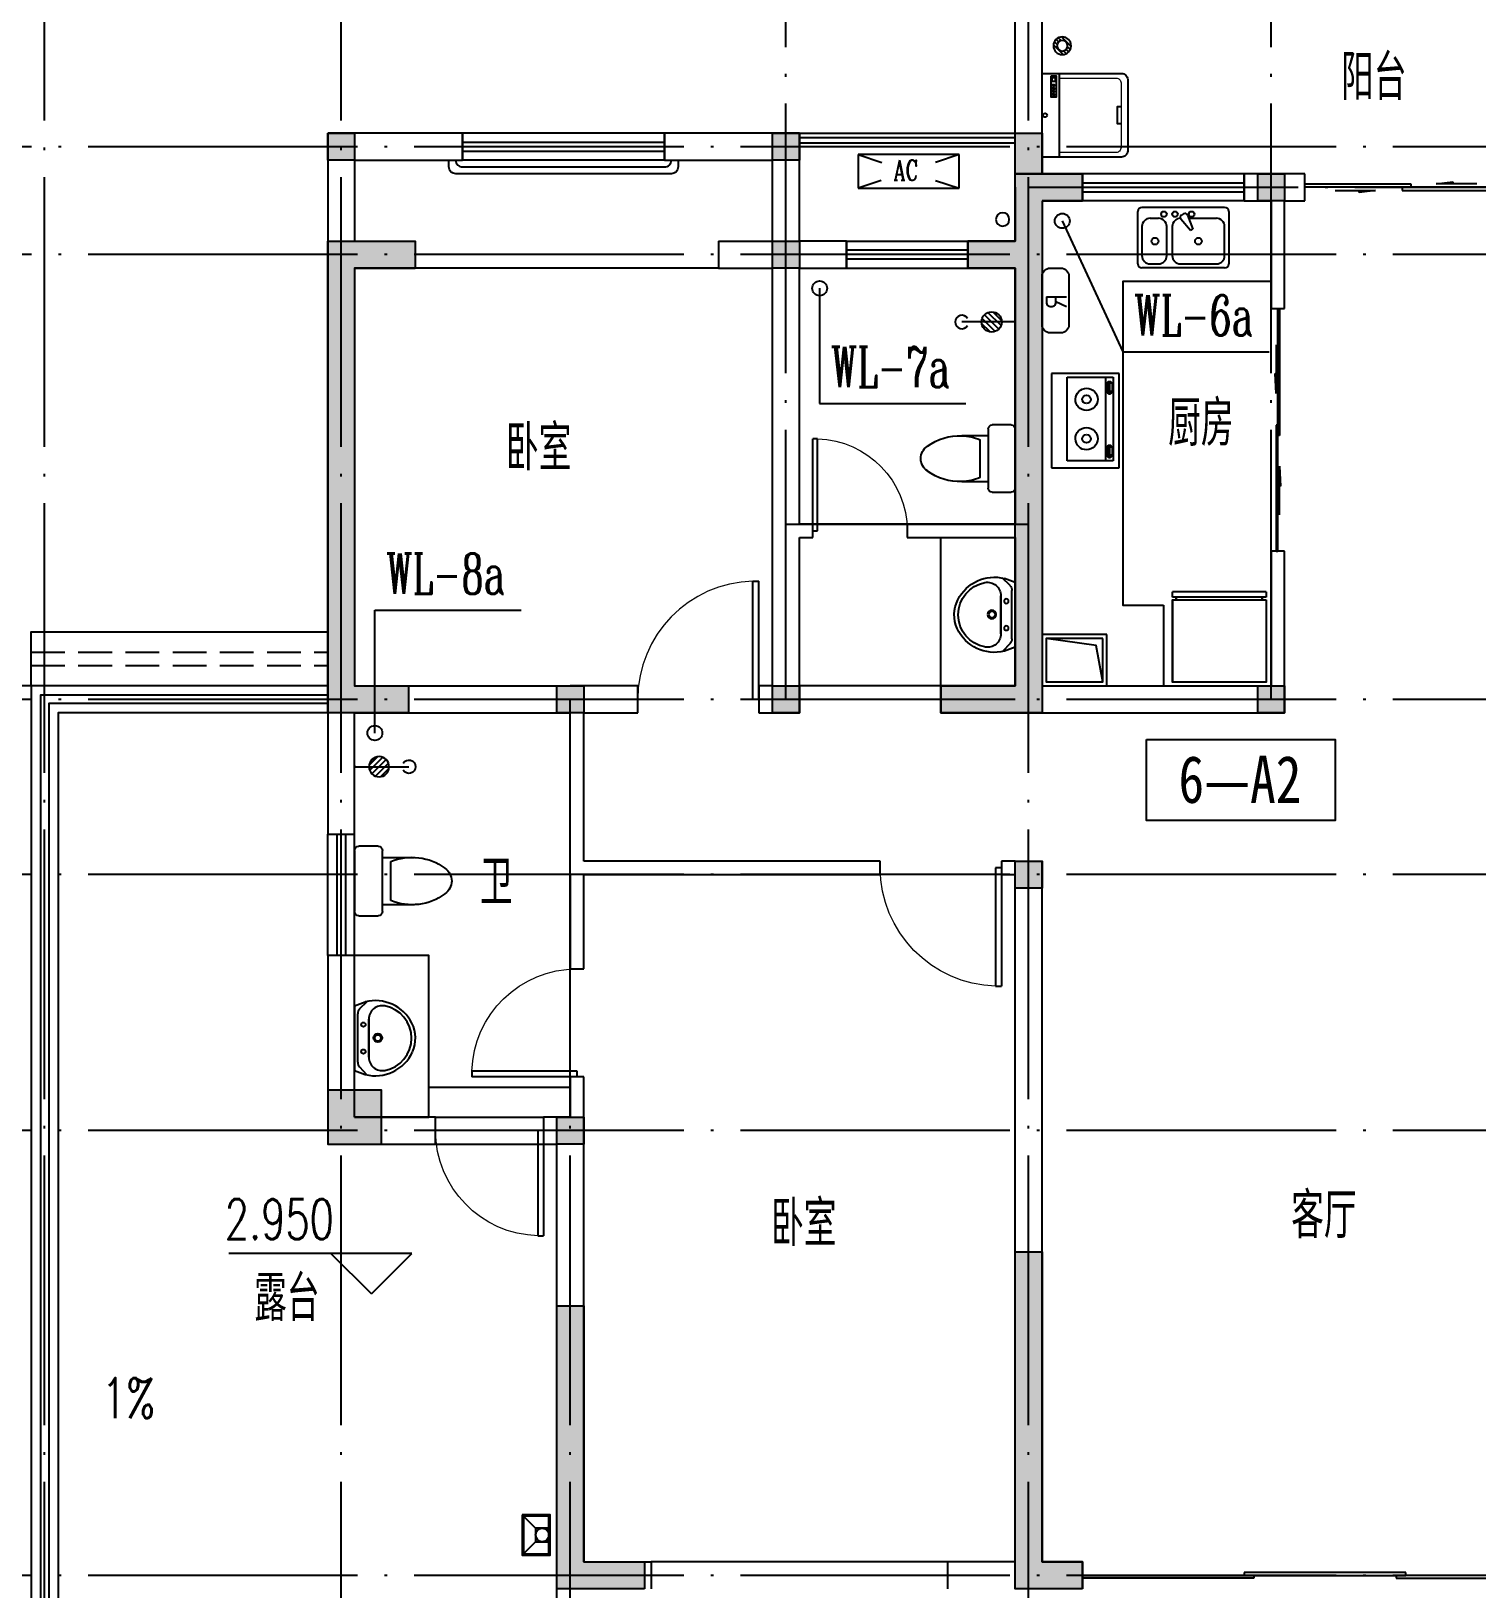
# Model space of a CAD drawing. Extents: x -287580 to -53108, y -522338 to -82629.
# Drawn here: x -226309 to -215583, y -373612 to -362054 of the extents above; entities that cross this region are included whole.
import ezdxf
from ezdxf.enums import TextEntityAlignment as Align

# ---------------------------------------------------------------- set-up
doc = ezdxf.new("R2010")
doc.units = 0
doc.header["$LTSCALE"] = 1000
doc.header["$MEASUREMENT"] = 0
doc.linetypes.add('DASH', pattern=[0.35, 0.25, -0.1])
doc.linetypes.add('DOTE', pattern=[2.42, 2, -0.2, 0.02, -0.2])
for name, color, linetype in [('DIM_ELEV', 3, 'Continuous'), ('DIM_SYMB', 99, 'Continuous'), ('DIM_污水', 3, 'Continuous'), ('DOTE', 99, 'Continuous'), ('EQUIP_地漏', 7, 'Continuous'), ('kan', 146, 'Continuous'), ('KTIAO', 124, 'Continuous'), ('PUB_TEXT', 7, 'Continuous'), ('VPIPE-污水', 2, 'Continuous'), ('WALL', 9, 'Continuous'), ('WINDOW', 99, 'Continuous'), ('填充', 8, 'Continuous'), ('家具', 187, 'Continuous'), ('屋面', 139, 'Continuous'), ('文字2', 7, 'Continuous'), ('栏杆', 169, 'Continuous'), ('表格', 157, 'Continuous')]:
    doc.layers.add(name, color=color, linetype=linetype)
doc.layers.add('RENDERING', color=125, linetype='Continuous', lineweight=13)
doc.layers.add('洁、厨具', color=8, linetype='Continuous', lineweight=9)
doc.styles.add('-宋体', font='', dxfattribs={"width": 0.8})
doc.styles.add('_ROMANC', font='romanc__.ttf', dxfattribs={"width": 0.700005})
doc.styles.add('_SIMPLEX', font='SIMPLEX.shx', dxfattribs={"width": 0.75})
doc.styles.add('_TCH_DIM', font='SIMPLEX', dxfattribs={"bigfont": 'GBCBIG'})
doc.styles.add('_TCH_WINDOW', font='SIMPLEX', dxfattribs={"height": 3.5, "bigfont": 'GBCBIG'})
doc.styles.add('_TWT_SERIAL', font='COMPLEX', dxfattribs={"width": 0.8, "height": 3, "bigfont": 'HZTXT'})
doc.styles.add('DIM_FONT', font='simplex_.ttf', dxfattribs={"width": 0.7, "bigfont": 'GBCBIG'})
doc.styles.get("Standard").update_dxf_attribs({"font": 'gbenor.shx', "bigfont": 'gbcbig.shx'})
doc.styles.get('-宋体').set_extended_font_data('SimSun')

# ---------------------------------------------------------------- blocks, each defined once
blk = doc.blocks.new('ASDGFSDFGGDF')
at = {"layer": '家具'}
for p, q in [((695, -609), (695, 0)), ((695, -609), (695, 0)), ((0, -670), (0, -629)), ((0, -629), (28, -629)), ((0, -670), (695, -670)), ((28, -629), (28, -609)), ((695, -609), (666, -609)), ((666, -609), (666, -629)), ((666, -629), (695, -629)), ((695, -629), (695, -670))]:
    blk.add_line(p, q, dxfattribs=at)
for points in [[(0, -609), (0, 0), (695, 0), (695, -609)], [(666, -609), (28, -609), (28, -629), (666, -629)]]:
    blk.add_lwpolyline(points, close=True, dxfattribs=at)
blk = doc.blocks.new('sdfdsfgf')
at = {"layer": '家具'}
for points in [[(1414289, 21341), (1413809, 21341), (1413809, 20961), (1414289, 20961), (1414289, 21341)], [(1414259, 20991), (1414211, 21259), (1413839, 21311)]]:
    blk.add_lwpolyline(points, dxfattribs=at)
blk.add_lwpolyline([(1414259, 21311), (1413839, 21311), (1413839, 20991), (1414259, 20991)], close=True, dxfattribs=at)
blk = doc.blocks.new('A$C685A49D5')
at = {"layer": '家具'}
for p, q in [((0, 31), (0, 419)), ((31, 450), (644, 450)), ((153, 368), (92, 368)), ((390, 277), (320, 363)), ((340, 402), (325, 393)), ((369, 391), (408, 287)), ((583, 368), (377, 368)), ((675, 419), (675, 31)), ((31, 307), (31, 92)), ((215, 92), (215, 307)), ((256, 307), (256, 92)), ((408, 287), (390, 277)), ((644, 92), (644, 307)), ((644, 0), (31, 0)), ((92, 31), (153, 31)), ((317, 31), (583, 31))]:
    blk.add_line(p, q, dxfattribs=at)
for centre, radius in [((194, 399), 20.5), ((276, 399), 20.5), ((399, 399), 20.5), ((128, 199), 25.6), ((450, 199), 25.6)]:
    blk.add_circle(centre, radius, dxfattribs=at)
for centre, radius, start, end in [((31, 419), 30.7, 90, 180), ((92, 307), 61.4, 90, 180), ((153, 307), 61.4, 0, 90), ((317, 307), 61.4, 90, 180), ((335, 376), 20.5, 120, 219.4623), ((350, 384), 20.5, 20.5377, 120), ((583, 307), 61.4, 0, 90), ((644, 419), 30.7, 0, 90), ((31, 31), 30.7, 180, 270), ((92, 92), 61.4, 180, 270), ((153, 92), 61.4, 270, 0), ((317, 92), 61.4, 180, 270), ((583, 92), 61.4, 270, 0), ((644, 31), 30.7, 270, 0)]:
    blk.add_arc(centre, radius, start, end, dxfattribs=at)
at = {"layer": '家具', "style": 'DIM_FONT', "width": 0.8, "flags": 9}
for tag in ['YSIZE', 'XSIZE']:
    blk.add_attdef(tag, (338, 450), '', height=0.5, rotation=270, dxfattribs=at)
blk = doc.blocks.new('$plan$00001601')
at = {"layer": '家具'}
for p, q in [((-350, 16), (350, 16)), ((-350, -484), (-350, 16)), ((350, 16), (350, -484)), ((-323, -98), (-323, -440)), ((299, -98), (-323, -98)), ((299, -440), (299, -98)), ((-323, -384), (299, -384)), ((-323, -440), (299, -440)), ((-291, -407), (-291, -418)), ((-216, -416), (-280, -416)), ((-280, -416), (-280, -433)), ((-280, -433), (-216, -433)), ((-216, -433), (-216, -416)), ((-199, -408), (-199, -418)), ((182, -407), (182, -418)), ((193, -416), (193, -433)), ((257, -416), (193, -416)), ((193, -433), (257, -433)), ((257, -433), (257, -416)), ((274, -408), (274, -418)), ((350, -484), (-350, -484))]:
    blk.add_line(p, q, dxfattribs=at)
for points in [[(-199, -408, 0.259034), (-201, -404, 0.076276), (-213, -399, 0.036515), (-226, -397, 0.026615), (-245, -396, 0.026615), (-264, -397, 0.036515), (-277, -399, 0.076276), (-289, -404, 0.259034), (-291, -408, 0.078462), (-291, -409, 0.056762)], [(-199, -418, 0.259034), (-201, -415, 0.076276), (-213, -410, 0.036515), (-226, -407, 0.026615), (-245, -406, 0.026615), (-264, -407, 0.036515), (-277, -410, 0.076276), (-289, -415, 0.259034), (-291, -418, 0.259034), (-289, -422, 0.056762), (-280, -426, 0.036515)], [(-216, -427, 0.008736), (-213, -427, 0.076276), (-201, -422, 0.259034), (-199, -418, 0.259034)], [(274, -408, 0.259034), (272, -404, 0.076276), (260, -399, 0.036515), (247, -397, 0.026615), (228, -396, 0.026615), (209, -397, 0.036515), (196, -399, 0.076276), (184, -404, 0.259034), (182, -408, 0.078462), (182, -409, 0.056762)], [(274, -418, 0.259034), (272, -415, 0.076276), (260, -410, 0.036515), (247, -407, 0.026615), (228, -406, 0.026615), (209, -407, 0.036515), (196, -410, 0.076276), (184, -415, 0.259034), (182, -418, 0.259034), (184, -422, 0.056762), (193, -426, 0.036515)], [(257, -427, 0.008736), (260, -427, 0.076276), (272, -422, 0.259034), (274, -418, 0.259034)]]:
    blk.add_lwpolyline(points, format="xyb", dxfattribs=at)
for centre, radius, start, end in [((-158, -243), 82.5, 0.964, 0), ((-158, -243), 31.6, 0.6532, 0), ((134, -243), 82.5, 180, 179.036), ((134, -243), 31.6, 180, 179.3468)]:
    blk.add_arc(centre, radius, start, end, dxfattribs=at)
blk = doc.blocks.new('A$C3451006C')
blk.add_lwpolyline([(-50, 330), (-50, -30, 0.414214), (10, -90), (90, -90, 0.414214), (150, -30), (150, 330, 0.414214), (90, 390), (10, 390, 0.414214)], format="xyb", close=True)
at = {"style": '_SIMPLEX', "width": 0.8}
blk.add_text('R', height=150, rotation=270, dxfattribs=at).set_placement((-32, 144), align=Align.CENTER)
blk = doc.blocks.new('$plan$00001623')
at = {"layer": '家具', "linetype": 'Continuous'}
blk.add_line((-341, -145), (342, -145), dxfattribs=at)
at = {"layer": '家具'}
blk.add_lwpolyline([(295, -706), (-295, -706, -0.414214), (-345, -656), (-345, 0), (345, 0), (345, -656, -0.414214)], format="xyb", close=True, dxfattribs=at)
for points in [[(323, -72), (152, -72), (152, -120), (323, -120)], [(163, -86), (177, -86), (177, -99), (163, -99)], [(189, -86), (202, -86), (202, -99), (189, -99)], [(213, -86), (227, -86), (227, -99), (213, -99)], [(239, -86), (253, -86), (253, -99), (239, -99)], [(281, -110), (309, -110), (309, -80), (281, -80)]]:
    blk.add_lwpolyline(points, close=True, dxfattribs=at)
at = {"layer": '家具', "lineweight": 13}
blk.add_lwpolyline([(307, -145), (307, -611, -0.414214), (267, -651), (-267, -651, -0.414214), (-307, -611), (-307, -145)], format="xyb", dxfattribs=at)
at = {"layer": '家具'}
blk.add_lwpolyline([(-71, -651), (-71, -623), (0, -623), (71, -623), (71, -651)], dxfattribs=at)
blk.add_circle((0, -25), 16, dxfattribs=at)
blk = doc.blocks.new('90304092557924')
at = {"layer": 'KTIAO', "color": 99}
for p, q in [((-375, 125), (-198, 66)), ((-375, 125), (-375, -125)), ((375, 125), (-375, 125)), ((375, 125), (198, 66)), ((375, -125), (375, 125)), ((-203, -68), (-375, -125)), ((200, -67), (375, -125)), ((-375, -125), (375, -125))]:
    blk.add_line(p, q, dxfattribs=at)
at = {"layer": 'KTIAO', "color": 99, "style": '_ROMANC', "width": 0.7}
blk.add_text('AC', height=148.6, dxfattribs=at).set_placement((-113, -66))
at = {"layer": 'KTIAO', "color": 99, "style": 'DIM_FONT', "oblique": 0, "width": 0.6, "flags": 9}
for tag in ['XSIZE', 'YSIZE']:
    blk.add_attdef(tag, (-375, -125), '', height=0.5, dxfattribs=at)
blk = doc.blocks.new('M_E6')
for p, q in [((-240, 0), (-270, -79)), ((240, 0), (-240, 0)), ((-237, 0), (239, 0)), ((240, 0), (270, -79)), ((-213, -36), (-271, -91)), ((-179, -23), (181, -23)), ((141, -105), (-141, -105)), ((-141, -105), (141, -105)), ((217, -37), (274, -95))]:
    blk.add_line(p, q)
for centre, radius in [((-99, -65), 16.3), ((101, -65), 16.3), ((2, -172), 31.6), ((2, -172), 23)]:
    blk.add_circle(centre, radius)
for centre, radius, start, end in [((28, -152), 307, 166.1751, 244.7296), ((-141, -205), 100, 90, 190.5602), ((-179, -73), 50, 90, 133.181), ((-28, -152), 307, 297.0639, 13.8249), ((141, -205), 100, 349.4398, 90), ((181, -73), 50, 44.5607, 90), ((0, -179), 243, 190.5602, 349.4398), ((0, -201), 250, 245.8071, 296.4628), ((28, -152), 307, 266.589, 266.5936)]:
    blk.add_arc(centre, radius, start, end)
at = {"width": 0.8, "flags": 9}
for tag in ['XSIZE', 'YSIZE']:
    blk.add_attdef(tag, (0, 0), '', height=0.5, dxfattribs=at)
blk = doc.blocks.new('1')
for p, q in [((-550, -239), (-550, 201)), ((-520, 231), (-380, 231)), ((-350, 201), (-350, 151)), ((-350, 151), (-350, -189)), ((-350, 151), (-154, 151)), ((-289, 121), (-289, -159)), ((-154, -189), (-350, -189)), ((-350, -189), (-350, -239)), ((-380, -269), (-520, -269))]:
    blk.add_line(p, q)
for centre, radius, start, end in [((-520, 201), 30, 90, 180), ((-380, 201), 30, 360, 90), ((-137, -247), 398, 92.544, 112.5495), ((-137, -247), 398, 53.3619, 92.544), ((40, -19), 110, 303.4509, 56.5491), ((-137, 208), 398, 267.456, 306.6381), ((-137, 208), 398, 247.4505, 267.456), ((-520, -239), 30, 180, 270), ((-380, -239), 30, 270, 360)]:
    blk.add_arc(centre, radius, start, end)
blk = doc.blocks.new('A$C6A1B0631')
at = {"layer": '家具'}
for p, q in [((30, 697), (470, 697)), ((0, 527), (0, 667)), ((500, 667), (500, 527)), ((470, 497), (30, 497)), ((80, 497), (80, 267)), ((420, 497), (420, 267)), ((390, 437), (110, 437))]:
    blk.add_line(p, q, dxfattribs=at)
for centre, radius, start, end in [((30, 667), 30, 90, 180), ((470, 667), 30, 0, 90), ((30, 527), 30, 180, 270), ((470, 527), 30, 270, 0), ((477, 284), 398, 157.4505, 216.6381), ((23, 284), 398, 323.3619, 22.5495), ((250, 108), 110, 213.4509, 326.5491)]:
    blk.add_arc(centre, radius, start, end, dxfattribs=at)
blk = doc.blocks.new('$lvtry$00000168')
at = {"color": 0}
blk.add_line((0, 0), (0, -395), dxfattribs=at)
blk.add_arc((0, -395), 50, 121.0332, 58.9668, dxfattribs=at)
for p in [(0, 0), (0, -223)]:
    blk.add_point(p, dxfattribs=at)
blk = doc.blocks.new('$lvtry$00000171')
for p, q in [((-74, 11), (-11, 74)), ((-70, -27), (27, 70)), ((-53, -53), (53, 53)), ((-27, -70), (70, 27)), ((11, -74), (74, -11))]:
    blk.add_line(p, q)
blk.add_circle((0, 0), 75)
blk.add_point((0, 0))
blk = doc.blocks.new('A$C6BE329BC')
at = {"layer": '家具'}
blk.add_blockref('$lvtry$00000168', (75, 445), dxfattribs=at)
at = {"layer": '家具', "rotation": 180}
blk.add_blockref('$lvtry$00000171', (75, 271), dxfattribs=at)
blk = doc.blocks.new('TRHH')
at = {"color": 6}
for centre in [(-233616, -461390), (-230201, -471151)]:
    blk.add_circle(centre, 50, dxfattribs=at)
blk = doc.blocks.new('A$C72BA2012')
at = {"color": 6}
for p, q in [((100, 200), (0, 300)), ((11, 290), (10, 290)), ((10, 290), (10, 10)), ((200, 290), (10, 290)), ((200, 10), (200, 290)), ((100, 100), (0, 0)), ((10, 10), (200, 10))]:
    blk.add_line(p, q, dxfattribs=at)
blk.add_lwpolyline([(0, 300), (0, 0), (210, 0), (210, 300), (0, 300)], dxfattribs=at)
blk.add_lwpolyline([(200, 100), (200, 200), (100, 200), (100, 100)], close=True, dxfattribs=at)
blk.add_circle((150, 150), 50, dxfattribs=at)
blk = doc.blocks.new('A$C34A75F29')
at = {"layer": '填充'}
for points in [[(2200, 12900), (2400, 12900), (2400, 12700), (2200, 12700)], [(5500, 12900), (5700, 12900), (5700, 12700), (5500, 12700)], [(7300, 12900), (7500, 12900), (7500, 12600), (7300, 12600)], [(9100, 12600), (9300, 12600), (9300, 12400), (9100, 12400)], [(5500, 12100), (5700, 12100), (5700, 11900), (5500, 11900)], [(3900, 8800), (4100, 8800), (4100, 8600), (3900, 8600)], [(5500, 8800), (5700, 8800), (5700, 8600), (5500, 8600)], [(9100, 8800), (9300, 8800), (9300, 8600), (9100, 8600)], [(7300, 7500), (7500, 7500), (7500, 7300), (7300, 7300)], [(3900, 5600), (4100, 5600), (4100, 5400), (3900, 5400)]]:
    blk.add_hatch(color=256, dxfattribs=at).paths.add_polyline_path(points)
at = {"color": 6}
for points in [[(2200, 12900), (2400, 12900), (2400, 12700), (2200, 12700)], [(5500, 12900), (5700, 12900), (5700, 12700), (5500, 12700)], [(7300, 12900), (7500, 12900), (7500, 12600), (7300, 12600)], [(9100, 12600), (9300, 12600), (9300, 12400), (9100, 12400)], [(5500, 12100), (5700, 12100), (5700, 11900), (5500, 11900)], [(3900, 8800), (4100, 8800), (4100, 8600), (3900, 8600)], [(5500, 8800), (5700, 8800), (5700, 8600), (5500, 8600)], [(9100, 8800), (9300, 8800), (9300, 8600), (9100, 8600)], [(7300, 7500), (7500, 7500), (7500, 7300), (7300, 7300)], [(3900, 5600), (4100, 5600), (4100, 5400), (3900, 5400)]]:
    blk.add_lwpolyline(points, close=True, dxfattribs=at)
blk = doc.blocks.new('A$C561B7B3A')
at = {"layer": '填充'}
h = blk.add_hatch(color=256, dxfattribs=at)
h.dxf.hatch_style = 1
h.paths.add_polyline_path([(46400, 16200), (46400, 15800), (46800, 15800), (46800, 16200)])
h.paths.add_polyline_path([(39000, 16200), (39000, 15800), (39400, 15800), (39400, 16200)])
h.paths.add_polyline_path([(16700, 15800), (16700, 16200), (16300, 16200), (16300, 15800)])
h.paths.add_polyline_path([(9300, 15800), (9300, 16200), (8900, 16200), (8900, 15800)])
h.paths.add_polyline_path([(55300, 3700), (55300, 3300), (55700, 3300), (55700, 3700)])
h.paths.add_polyline_path([(46400, 14100), (46400, 13700), (46800, 13700), (46800, 14100)])
h.paths.add_polyline_path([(41800, 14100), (41800, 13700), (42200, 13700), (42200, 14100)])
h.paths.add_polyline_path([(39000, 14100), (39000, 13700), (39400, 13700), (39400, 14100)])
h.paths.add_polyline_path([(30100, 3700), (30100, 3300), (30500, 3300), (30500, 3700)])
h.paths.add_polyline_path([(25600, 3300), (25600, 3700), (25200, 3700), (25200, 3300)])
h.paths.add_polyline_path([(16700, 13700), (16700, 14100), (16300, 14100), (16300, 13700)])
h.paths.add_polyline_path([(13900, 13700), (13900, 14100), (13500, 14100), (13500, 13700)])
h.paths.add_polyline_path([(9300, 13700), (9300, 14100), (8900, 14100), (8900, 13700)])
h.paths.add_polyline_path([(400, 3300), (400, 3700), (0, 3700), (0, 3300)])
h.paths.add_polyline_path([(45350, 10300), (45350, 8200), (45150, 8200), (45150, 10500), (45700, 10500), (45700, 10300)])
h.paths.add_polyline_path([(10550, 10500), (10550, 8200), (10350, 8200), (10350, 10300), (10000, 10300), (10000, 10500)])
h.paths.add_polyline_path([(5600, 0), (5100, 0), (5100, 2500), (5300, 2500), (5300, 200), (5600, 200)])
h.paths.add_polyline_path([(20500, 0), (20000, 0), (20000, 200), (20300, 200), (20300, 2500), (20500, 2500)])
h.paths.add_polyline_path([(35700, 0), (35200, 0), (35200, 2500), (35400, 2500), (35400, 200), (35700, 200)])
h.paths.add_polyline_path([(50600, 0), (50100, 0), (50100, 200), (50400, 200), (50400, 2500), (50600, 2500)])
h.paths.add_polyline_path([(54000, 0), (53350, 0), (53350, 200), (53800, 200), (53800, 2100), (54000, 2100)])
h.paths.add_polyline_path([(32450, 0), (31800, 0), (31800, 2100), (32000, 2100), (32000, 200), (32450, 200)])
h.paths.add_polyline_path([(23900, 0), (23250, 0), (23250, 200), (23700, 200), (23700, 2100), (23900, 2100)])
h.paths.add_polyline_path([(2350, 0), (1700, 0), (1700, 2100), (1900, 2100), (1900, 200), (2350, 200)])
h.paths.add_polyline_path([(50600, 9800), (50600, 6700), (51150, 6700), (51150, 6500), (50400, 6500), (50400, 9800), (50400, 10300), (50100, 10300), (50100, 10500), (50600, 10500), (50600, 10000), (50950, 10000), (50950, 9800)])
h.paths.add_polyline_path([(35400, 10300), (35400, 9800), (35400, 6500), (34650, 6500), (34650, 6700), (35200, 6700), (35200, 9800), (34850, 9800), (34850, 10000), (35200, 10000), (35200, 10500), (35700, 10500), (35700, 10300)])
h.paths.add_polyline_path([(20500, 10500), (20500, 10000), (20850, 10000), (20850, 9800), (20500, 9800), (20500, 6700), (21050, 6700), (21050, 6500), (20300, 6500), (20300, 9800), (20300, 10300), (20000, 10300), (20000, 10500)])
h.paths.add_polyline_path([(5300, 9800), (5300, 6500), (4550, 6500), (4550, 6700), (5100, 6700), (5100, 9800), (4750, 9800), (4750, 10000), (5100, 10000), (5100, 10500), (5600, 10500), (5600, 10300), (5300, 10300)])
h.paths.add_polyline_path([(15050, 10300), (13250, 10300), (13250, 8900), (13050, 8900), (13050, 10500), (15250, 10500), (15250, 9900), (15050, 9900)])
h.paths.add_polyline_path([(40650, 10300), (40650, 9900), (40450, 9900), (40450, 10500), (42650, 10500), (42650, 8900), (42450, 8900), (42450, 10300)])
h.paths.add_polyline_path([(39900, 1900), (39900, 1000), (40400, 1000), (40400, 800), (39900, 800), (39900, 0), (39300, 0), (39300, 200), (39700, 200), (39700, 1000), (39700, 1900)])
h.paths.add_polyline_path([(46100, 1900), (46100, 1000), (46100, 200), (46500, 200), (46500, 0), (45900, 0), (45900, 800), (45400, 800), (45400, 1000), (45900, 1000), (45900, 1900)])
h.paths.add_polyline_path([(40650, 5400), (40650, 5100), (41300, 5100), (41300, 4100), (41100, 4100), (41100, 4900), (40450, 4900), (39900, 4900), (39900, 4800), (39700, 4800), (39700, 5100), (40450, 5100), (40450, 5400)])
h.paths.add_polyline_path([(45350, 5400), (45350, 5100), (46100, 5100), (46100, 4800), (45900, 4800), (45900, 4900), (45350, 4900), (44700, 4900), (44700, 4100), (44500, 4100), (44500, 5100), (45150, 5100), (45150, 5400)])
h.paths.add_polyline_path([(30750, 9800), (30300, 9800), (30300, 6700), (30700, 6700), (30700, 6500), (30100, 6500), (30100, 10000), (30750, 10000)])
h.paths.add_polyline_path([(55700, 10000), (55700, 6500), (55100, 6500), (55100, 6700), (55500, 6700), (55500, 9800), (55050, 9800), (55050, 10000)])
h.paths.add_polyline_path([(16000, 1900), (16000, 1000), (16000, 200), (16400, 200), (16400, 0), (15800, 0), (15800, 800), (15300, 800), (15300, 1000), (15800, 1000), (15800, 1900)])
h.paths.add_polyline_path([(9800, 1900), (9800, 1000), (10300, 1000), (10300, 800), (9800, 800), (9800, 0), (9200, 0), (9200, 200), (9600, 200), (9600, 1000), (9600, 1900)])
h.paths.add_polyline_path([(15250, 5400), (15250, 5100), (16000, 5100), (16000, 4800), (15800, 4800), (15800, 4900), (15250, 4900), (14600, 4900), (14600, 4100), (14400, 4100), (14400, 5100), (15050, 5100), (15050, 5400)])
h.paths.add_polyline_path([(10550, 5400), (10550, 5100), (11200, 5100), (11200, 4100), (11000, 4100), (11000, 4900), (10350, 4900), (9800, 4900), (9800, 4800), (9600, 4800), (9600, 5100), (10350, 5100), (10350, 5400)])
h.paths.add_polyline_path([(25400, 9800), (24950, 9800), (24950, 10000), (25600, 10000), (25600, 6500), (25000, 6500), (25000, 6700), (25400, 6700)])
h.paths.add_polyline_path([(200, 9800), (200, 6700), (600, 6700), (600, 6500), (0, 6500), (0, 10000), (650, 10000), (650, 9800)])
at = {"color": 3}
for points in [[(35400, 10300), (35400, 9800), (35400, 6500), (34650, 6500), (34650, 6700), (35200, 6700), (35200, 9800), (34850, 9800), (34850, 10000), (35200, 10000), (35200, 10500), (35700, 10500), (35700, 10300)], [(30750, 9800), (30300, 9800), (30300, 6700), (30700, 6700), (30700, 6500), (30100, 6500), (30100, 10000), (30750, 10000)], [(30100, 3700), (30100, 3300), (30500, 3300), (30500, 3700)], [(35700, 0), (35200, 0), (35200, 2500), (35400, 2500), (35400, 200), (35700, 200)], [(32450, 0), (31800, 0), (31800, 2100), (32000, 2100), (32000, 200), (32450, 200)]]:
    blk.add_lwpolyline(points, close=True, dxfattribs=at)
blk = doc.blocks.new('$DorLib2D$00000132')
at = {"color": 0, "linetype": 'Continuous'}
for p, q in [((-0.5, 0.1042), (-0.5, 0)), ((-0.1467, 0.1042), (-0.5, 0.1042)), ((-0.1467, 0), (-0.1467, 0.1042)), ((0.1467, 0.1042), (0.5, 0.1042)), ((0.1467, 0), (0.1467, 0.1042)), ((0.5, 0.1042), (0.5, 0)), ((-0.5, 0), (-0.1467, 0)), ((-0.1667, 0), (0.1667, 0)), ((-0.1667, -0.1042), (-0.1667, 0)), ((0.5, 0), (0.1467, 0)), ((0.1667, 0), (0.1667, -0.1042)), ((0.1667, -0.1042), (-0.1667, -0.1042))]:
    blk.add_line(p, q, dxfattribs=at)
blk = doc.blocks.new('$DorLib2D$00000001')
for p, q in [((0.45, 0.975), (0.5, 0.975)), ((0.45, 0), (0.45, 0.975)), ((0.5, 0), (0.5, 0.975)), ((0.5, 0), (0.45, 0))]:
    blk.add_line(p, q)
at = {"lineweight": 13}
blk.add_arc((0.475, 0), 0.975, 91.4693, 180, dxfattribs=at)
blk = doc.blocks.new('$DorLib2D$00000131')
at = {"color": 0, "linetype": 'Continuous'}
for p, q in [((0.15, 0.125), (0.2319, 0.1973)), ((0.2319, 0.1973), (0.2319, 0.125)), ((-0.5, 0.125), (-0.5, 0)), ((0.0192, 0.125), (-0.5, 0.125)), ((0.0192, 0), (0.0192, 0.125)), ((0.35, 0.125), (0.15, 0.125)), ((-0.5, 0), (0.0192, 0)), ((-0.024, 0), (0.5, 0)), ((-0.024, -0.125), (-0.024, 0)), ((0.5, 0), (0.5, -0.125)), ((-0.35, -0.125), (-0.15, -0.125)), ((-0.2319, -0.1973), (-0.2319, -0.125)), ((-0.15, -0.125), (-0.2319, -0.1973)), ((0.5, -0.125), (-0.024, -0.125))]:
    blk.add_line(p, q, dxfattribs=at)
blk = doc.blocks.new('$WINLIB2D$00000001')
at = {"color": 0}
for points in [[(-0.5, 0.5), (-0.5, -0.5)], [(-0.5, 0.5), (0.5, 0.5)], [(0.5, -0.5), (0.5, 0.5)], [(0.5, 0.1667), (-0.5, 0.1667)], [(0.5, -0.1667), (-0.5, -0.1667)], [(-0.5, -0.5), (0.5, -0.5)]]:
    blk.add_lwpolyline(points, dxfattribs=at)
blk = doc.blocks.new('$TwtSys$00000327')
for p, q in [((-94, -9, 0), (9, 94, 0)), ((-9, -94, 0), (94, 9, 0)), ((12, 55, 0), (42, 84, 0)), ((40, 40, 0), (66, 66, 0)), ((55, 12, 0), (84, 42, 0)), ((-84, -42, 0), (-55, -12, 0)), ((-66, -66, 0), (-40, -40, 0)), ((-42, -84, 0), (-12, -55, 0))]:
    blk.add_line(p, q)
for radius in [94, 56.4]:
    blk.add_circle((0, 0, 0), radius)

msp = doc.modelspace()

# ---------------------------------------------------------------- linework, layer by layer
at = {"color": 99}
msp.add_lwpolyline([(-226308.8, -366912), (-226408.8, -366912)], dxfattribs=at)
at = {"layer": 'DIM_ELEV'}
for p, q in [((-223484.5, -371122.6), (-224842.5, -371122.6)), ((-223784.5, -371422.6), (-224084.5, -371122.6)), ((-223784.5, -371422.6), (-223484.5, -371122.6))]:
    msp.add_line(p, q, dxfattribs=at)
at = {"layer": 'DIM_SYMB'}
msp.add_lwpolyline([(-225363, -372263.5, 0, 0, 0), (-224565.5, -372924.1, 80, 0, 0), (-224334.5, -373115.5, 0, 0, 0)], format="xyseb", dxfattribs=at)
at = {"layer": 'DIM_污水'}
for p, q in [((-218658.8, -363462), (-218208.8, -364433.5, 0)), ((-220458.8, -363962), (-220458.8, -364816.5)), ((-218208.8, -364433.5, 0), (-217124.3, -364433.5, 0)), ((-220458.8, -364816.5), (-219374.3, -364816.5)), ((-223758.8, -367262), (-223758.8, -366350)), ((-223758.8, -366350), (-222674.3, -366350))]:
    msp.add_line(p, q, dxfattribs=at)
at = {"layer": 'DOTE', "linetype": 'DOTE'}
for p, q in [((-226208.8, -377237.5), (-226208.8, -355900)), ((-224008.8, -377237.5), (-224008.8, -355900)), ((-220708.8, -367012), (-220708.8, -355900)), ((-218908.8, -377237.5), (-218908.8, -355900)), ((-217108.8, -367012), (-217108.8, -355900)), ((-194847, -362912), (-233808.8, -362912)), ((-218908.8, -363212), (-203708.8, -363212)), ((-194847, -363712), (-233808.8, -363712)), ((-220708.8, -365712), (-218908.8, -365712)), ((-194847, -367012), (-258341.7, -367012)), ((-222308.8, -377237.5), (-222308.8, -367012)), ((-194847, -368312), (-233808.8, -368312)), ((-194847, -370212), (-230408.8, -370212)), ((-194847, -373512), (-258341.7, -373512))]:
    msp.add_line(p, q, dxfattribs=at)
at = {"layer": 'kan'}
for points in [[(-220608.8, -362812), (-219008.8, -362812)], [(-224108.8, -366912), (-226308.8, -366912), (-226308.8, -374312), (-223308.8, -374312), (-223308.8, -375712), (-219658.8, -375712)], [(-224108.8, -367112), (-226108.8, -367112), (-226108.8, -374112), (-223108.8, -374112), (-223108.8, -375512), (-219658.8, -375512)]]:
    msp.add_lwpolyline(points, dxfattribs=at)
at = {"layer": 'VPIPE-污水'}
for centre in [(-218658.8, -363462), (-220458.8, -363962), (-223758.8, -367262)]:
    msp.add_circle(centre, 55, dxfattribs=at)
at = {"layer": 'WALL'}
for p, q in [((-219008.8, -363212), (-219008.8, -361212)), ((-218808.8, -363112), (-218808.8, -361512)), ((-223108.8, -362812), (-224108.8, -362812)), ((-224108.8, -362812), (-224108.8, -363712)), ((-223108.8, -363012), (-223108.8, -362812)), ((-220608.8, -362812), (-221608.8, -362812)), ((-221608.8, -362812), (-221608.8, -363012)), ((-220608.8, -363612), (-220608.8, -362812)), ((-223908.8, -363012), (-223108.8, -363012)), ((-223908.8, -363012), (-223908.8, -363612)), ((-221608.8, -363012), (-220808.8, -363012)), ((-220808.8, -363612), (-220808.8, -363012)), ((-218508.8, -363112), (-218808.8, -363112)), ((-218508.8, -363312), (-218508.8, -363112)), ((-217108.8, -363112), (-217308.8, -363112)), ((-217308.8, -363112), (-217308.8, -363312)), ((-216858.8, -363112), (-217108.8, -363112)), ((-216858.8, -363312), (-216858.8, -363112)), ((-219008.8, -363212), (-219008.8, -363612)), ((-218808.8, -363312), (-218808.8, -363712)), ((-218808.8, -363312), (-218508.8, -363312)), ((-217308.8, -363312), (-217108.8, -363312)), ((-217108.8, -363312), (-217108.8, -364112)), ((-217008.8, -364112), (-217008.8, -363312)), ((-217008.8, -363312), (-216858.8, -363312)), ((-224108.8, -363712), (-224108.8, -367012)), ((-223908.8, -363612), (-223458.7, -363612)), ((-223458.7, -363612), (-223458.7, -363812)), ((-221208.8, -363612), (-220808.8, -363612)), ((-221208.8, -363612), (-221208.8, -363812)), ((-220258.8, -363612), (-220608.8, -363612)), ((-220258.8, -363812), (-220258.8, -363612)), ((-219008.8, -363612), (-219358.8, -363612)), ((-219358.8, -363612), (-219358.8, -363812)), ((-218808.8, -363712), (-218808.8, -365712)), ((-223908.8, -363812), (-223458.7, -363812)), ((-223908.8, -363812), (-223908.8, -366912)), ((-221208.8, -363812), (-220808.8, -363812)), ((-220808.8, -365712), (-220808.8, -363812)), ((-220608.8, -363812), (-220258.8, -363812)), ((-220608.8, -365712), (-220608.8, -363812)), ((-219358.8, -363812), (-219008.8, -363812)), ((-219008.8, -363812), (-219008.8, -365712)), ((-217108.8, -364112), (-217008.8, -364112)), ((-220808.8, -366912), (-220808.8, -365712)), ((-220508.8, -365712), (-220608.8, -365712)), ((-220508.8, -365812), (-220508.8, -365712)), ((-219008.8, -365712), (-219808.8, -365712)), ((-219808.8, -365712), (-219808.8, -365812)), ((-218808.8, -365712), (-218808.8, -366912)), ((-220608.8, -366912), (-220608.8, -365812)), ((-220608.8, -365812), (-220508.8, -365812)), ((-219808.8, -365812), (-219008.8, -365812)), ((-219008.8, -365812), (-219008.8, -366912)), ((-217008.8, -365912), (-217108.8, -365912)), ((-217108.8, -365912), (-217108.8, -366912)), ((-217008.8, -367112), (-217008.8, -365912)), ((-223908.8, -366912), (-222308.8, -366912)), ((-221808.8, -366912), (-222308.8, -366912)), ((-221808.8, -367112), (-221808.8, -366912)), ((-220808.8, -366912), (-220908.8, -366912)), ((-220908.8, -366912), (-220908.8, -367112)), ((-220608.8, -367112), (-220608.8, -366912)), ((-219008.8, -366912), (-219558.8, -366912)), ((-219558.8, -366912), (-219558.8, -367112)), ((-218808.8, -366912), (-217108.8, -366912)), ((-224108.8, -367012), (-224108.8, -368012)), ((-223908.8, -368012), (-223908.8, -367112)), ((-223908.8, -367112), (-222308.8, -367112)), ((-222308.8, -368312), (-222308.8, -367112)), ((-222208.8, -368212), (-222208.8, -367112)), ((-222208.8, -367112), (-221808.8, -367112)), ((-220908.8, -367112), (-220708.8, -367112)), ((-220708.8, -367112), (-220608.8, -367112)), ((-219558.8, -367112), (-218908.8, -367112)), ((-218908.8, -367112), (-217008.8, -367112)), ((-224108.8, -368012), (-223908.8, -368012)), ((-220008.8, -368212), (-222208.8, -368212)), ((-220008.8, -368312), (-220008.8, -368212)), ((-219008.8, -368212), (-219108.8, -368212)), ((-219108.8, -368212), (-219108.8, -368312)), ((-219008.8, -368212), (-219008.8, -368212)), ((-219008.8, -368212), (-218808.8, -368212)), ((-218808.8, -368312), (-218808.8, -368212)), ((-222308.8, -368312), (-222308.8, -369012)), ((-222208.8, -368312), (-220008.8, -368312)), ((-222208.8, -369012), (-222208.8, -368312)), ((-219108.8, -368312), (-219008.8, -368312)), ((-219008.8, -373412), (-219008.8, -368312)), ((-218808.8, -373412), (-218808.8, -368312)), ((-223908.8, -368912), (-224108.8, -368912)), ((-224108.8, -368912), (-224108.8, -370312)), ((-223908.8, -370112), (-223908.8, -368912)), ((-222308.8, -369012), (-222208.8, -369012)), ((-222208.8, -369812), (-222308.8, -369812)), ((-222308.8, -369812), (-222308.8, -370112)), ((-222208.8, -370212), (-222208.8, -369812)), ((-223308.8, -370112), (-223908.8, -370112)), ((-223308.8, -370312), (-223308.8, -370112)), ((-222308.8, -370112), (-222508.8, -370112)), ((-222508.8, -370112), (-222508.8, -370312)), ((-224108.8, -370312), (-223308.8, -370312)), ((-222508.8, -370312), (-222408.8, -370312)), ((-222408.8, -373512), (-222408.8, -370312)), ((-222208.8, -373412), (-222208.8, -370212)), ((-222208.8, -373412), (-221708.8, -373412)), ((-221708.8, -373412), (-221708.8, -373612)), ((-219008.8, -373412), (-219508.8, -373412)), ((-219508.8, -373612), (-219508.8, -373412)), ((-218508.8, -373412), (-218808.8, -373412)), ((-218508.8, -373612), (-218508.8, -373412)), ((-222408.8, -374312), (-222408.8, -373512))]:
    msp.add_line(p, q, dxfattribs=at)
at = {"layer": 'WINDOW'}
for p, q in [((-221208.8, -363812), (-223458.7, -363812)), ((-219808.8, -365712), (-220508.8, -365712)), ((-219558.8, -366912), (-220608.8, -366912)), ((-222308.8, -369812, 0), (-222308.8, -369012, 0)), ((-223308.8, -370112, 0), (-222508.8, -370112, 0)), ((-223308.8, -370312, 0), (-222508.8, -370312, 0)), ((-219508.8, -373412), (-221708.8, -373412))]:
    msp.add_line(p, q, dxfattribs=at)
at = {"layer": 'WINDOW', "linetype": 'DASH'}
for p, q in [((-220608.8, -366912), (-220608.8, -367112)), ((-219558.8, -367112), (-219558.8, -366912))]:
    msp.add_line(p, q, dxfattribs=at)
at = {"layer": 'WINDOW'}
msp.add_lwpolyline([(-222308.8, -370112), (-222308.8, -369892), (-223358.8, -369892)], dxfattribs=at)
at = {"layer": '家具'}
msp.add_line((-217908.8, -366312, 0), (-217908.8, -366912, 0), dxfattribs=at)
at = {"layer": '家具', "elevation": 0}
for points in [[(-217108.8, -363912), (-217108.8, -363912), (-218208.8, -363912), (-218208.8, -363912), (-218208.8, -366312), (-218208.8, -366312), (-218208.8, -366312), (-217908.8, -366312)], [(-219008.8, -367012), (-219558.8, -367012), (-219558.8, -366112), (-219558.8, -365812), (-219008.8, -365812)]]:
    msp.add_lwpolyline(points, dxfattribs=at)
at = {"layer": '家具'}
msp.add_lwpolyline([(-223908.8, -370112), (-223358.8, -370112), (-223358.8, -369212), (-223358.8, -368912), (-223908.8, -368912)], dxfattribs=at)
at = {"layer": '屋面', "color": 99}
msp.add_lwpolyline([(-226308.8, -366912), (-226308.8, -366512), (-224108.8, -366512)], dxfattribs=at)
at = {"layer": '屋面', "color": 99, "linetype": 'DASH'}
for points in [[(-226308.8, -366662), (-224108.8, -366662)], [(-226308.8, -366762), (-224108.8, -366762)]]:
    msp.add_lwpolyline(points, dxfattribs=at)
at = {"layer": '文字2', "color": 5, "elevation": 0}
msp.add_lwpolyline([(-218033.8, -367310.4), (-216633.8, -367310.4), (-216633.8, -367910.4), (-218033.8, -367910.4)], close=True, dxfattribs=at)
at = {"layer": '栏杆'}
for points in [[(-220608.8, -362842), (-219008.8, -362842)], [(-220608.8, -362882), (-219008.8, -362882)], [(-224108.8, -366982), (-226238.8, -366982), (-226238.8, -374242), (-223238.8, -374242), (-223238.8, -375642), (-219658.8, -375642)], [(-224108.8, -367042), (-226178.8, -367042), (-226178.8, -374182), (-223178.8, -374182), (-223178.8, -375582), (-219658.8, -375582)]]:
    msp.add_lwpolyline(points, dxfattribs=at)
for points in [[(-221508.8, -363012), (-221508.8, -363062, -0.4142136), (-221558.8, -363112), (-223158.8, -363112, -0.4142136), (-223208.8, -363062), (-223208.8, -363012)], [(-223158.8, -363012), (-223158.8, -363012, 0.4142136), (-223108.8, -363062), (-221608.8, -363062, 0.4142136), (-221558.8, -363012), (-221558.8, -363012)]]:
    msp.add_lwpolyline(points, format="xyb", dxfattribs=at)

# ---------------------------------------------------------------- block references
at = {"color": 99, "xscale": -1}
msp.add_blockref('TRHH', (-452717.6, 97938.9), dxfattribs=at)
at = {"rotation": 269.9999999999783}
msp.add_blockref('A$C6BE329BC', (-219453.8, -364137), dxfattribs=at)
at = {"xscale": -1, "rotation": 89.99999999997826}
msp.add_blockref('A$C6BE329BC', (-223456.5, -367437), dxfattribs=at)
at = {"color": 99}
msp.add_blockref('A$C72BA2012', (-222667, -373362), dxfattribs=at)
at = {"layer": 'EQUIP_地漏', "xscale": 0.7, "yscale": -0.7, "zscale": 0.7, "rotation": 180}
msp.add_blockref('$TwtSys$00000327', (-218658.8, -362162), dxfattribs=at)
at = {"layer": 'RENDERING'}
msp.add_blockref('90304092557924', (-219798.3, -363094.9), dxfattribs=at)
at = {"layer": 'WINDOW'}
for name, p, xscale, yscale, zscale, rotation in [('$WINLIB2D$00000001', (-222358.8, -362912), 1500, 200, 1500, 180), ('$WINLIB2D$00000001', (-217908.8, -363212), 1200, 200, 1200, 180), ('$DorLib2D$00000131', (-216108.8, -363212), 1500, 200, 1500, 179.9999999902066), ('$DorLib2D$00000131', (-217058.8, -365012), 1800, 100, 1800, 90), ('$DorLib2D$00000001', (-220158.8, -365762), 700, -700, 700, 180), ('$WINLIB2D$00000001', (-224008.8, -368462), -900, 200, -900, 270), ('$DorLib2D$00000001', (-222258.8, -369412), -800, 800, -800, 90), ('$DorLib2D$00000001', (-222908.8, -370212), 800, -800, 800, 3.923592124317986e-12)]:
    msp.add_blockref(name, p, dxfattribs=dict(at, xscale=xscale, yscale=yscale, zscale=zscale, rotation=rotation))
for name, p, xscale, yscale, zscale in [('$WINLIB2D$00000001', (-219808.8, -363712), 900, 200, 900), ('$DorLib2D$00000001', (-221358.8, -367012), 900, 900, 900), ('$DorLib2D$00000001', (-219558.8, -368262), 900, -900, 900), ('$DorLib2D$00000132', (-216708.8, -373512), 3600, -200, 3600)]:
    msp.add_blockref(name, p, dxfattribs=dict(at, xscale=xscale, yscale=yscale, zscale=zscale))
at = {"layer": '家具'}
for name, p in [('A$C685A49D5', (-218098.3, -363811.3, 0)), ('sdfdsfgf', (-1632617.8, -387872.6))]:
    msp.add_blockref(name, p, dxfattribs=at)
at = {"layer": '家具', "xscale": -1}
for name, p in [('A$C3451006C', (-218658.8, -364202.7, 0)), ('1', (-219558.3, -365206.7))]:
    msp.add_blockref(name, p, dxfattribs=at)
for name, p, rotation in [('$plan$00001601', (-218721.5, -364944.2, 0), 90), ('M_E6', (-219008.8, -366384.5, 0), 270)]:
    msp.add_blockref(name, p, dxfattribs=dict(at, rotation=rotation))
at = {"layer": '家具'}
for name, p, rotation in [('ASDGFSDFGGDF', (-217146.5, -366883.6, 0), 180), ('M_E6', (-223908.8, -369526.2), 90.00000000000001)]:
    msp.add_blockref(name, p, dxfattribs=dict(at, rotation=rotation))
at = {"layer": '家具', "xscale": -1.03000020980835, "yscale": 1.03000020980835, "zscale": 1.03000020980835, "rotation": 90}
msp.add_blockref('A$C6A1B0631', (-223190.7, -368102.5), dxfattribs=at)
at = {"layer": '洁、厨具', "xscale": 0.9000000001396984, "yscale": 0.9000000001396984, "zscale": 0.9000000001396984, "rotation": 90.00000000000001}
msp.add_blockref('$plan$00001623', (-218808.8, -362678), dxfattribs=at)
at = {"layer": '表格'}
for name, p in [('A$C561B7B3A', (-254208.8, -373612)), ('A$C34A75F29', (-226308.8, -375712))]:
    msp.add_blockref(name, p, dxfattribs=at)

# ---------------------------------------------------------------- texts
at = {"layer": 'DIM_污水', "color": 7, "style": '_TWT_SERIAL', "width": 0.64}
for s, p in [('WL-6a', (-218126, -364313.5, 0)), ('WL-7a', (-220376, -364696.5)), ('WL-8a', (-223676, -366230))]:
    msp.add_text(s, height=300, dxfattribs=at).set_placement(p)
at = {"layer": 'PUB_TEXT'}
for s, height, p in [('阳台', 337.59, (-216590.4, -362565.3, 0)), ('阳台', 337.59, (-216590.4, -362565.3, 0)), ('阳台', 337.59, (-216590.4, -362565.3)), ('厨房', 337.59, (-217873.3, -365131.9, 0)), ('卧室', 337.59, (-222786.8, -365315.4, 0)), ('卫', 337.6, (-222978.9, -368538.6)), ('客厅', 337.59, (-216960.4, -371010.5, 0)), ('卧室', 337.59, (-220819.7, -371069.4, 0)), ('露台', 337.59, (-224655.3, -371625.1))]:
    msp.add_text(s, height=height, dxfattribs=at).set_placement(p)
at = {"layer": 'PUB_TEXT', "width": 0.705882}
for s, style, p in [('2.950', '_TCH_DIM', (-224872.5, -371017.6)), ('1%%%', '_TCH_WINDOW', (-225783.9, -372345.3))]:
    msp.add_text(s, height=297.5, dxfattribs=dict(at, style=style)).set_placement(p)
at = {"layer": '文字2', "color": 63, "style": '-宋体', "width": 0.8}
msp.add_text('6—A2', height=350, dxfattribs=at).set_placement((-217340.5, -367605.4, 0), align=Align.MIDDLE_CENTER)

doc.saveas('drawing.dxf')
